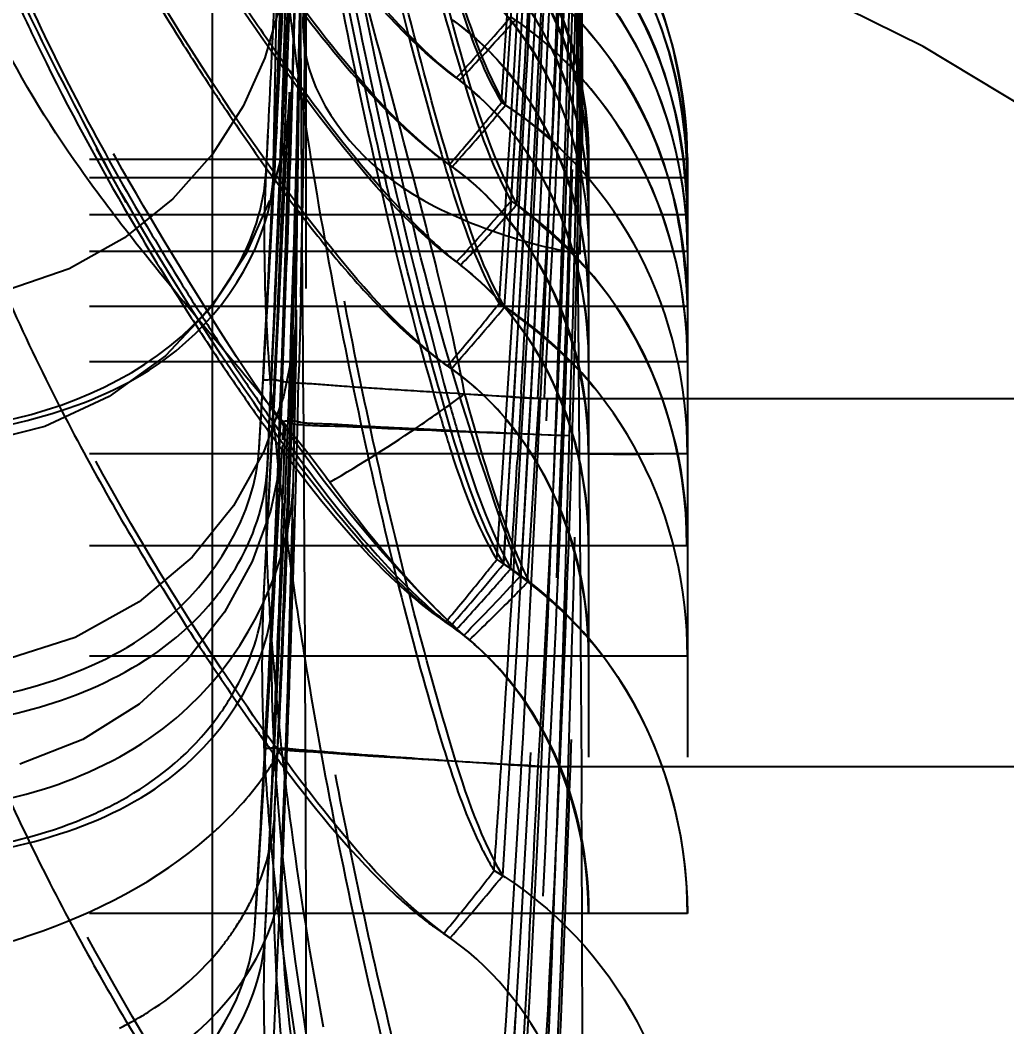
# Model space of a CAD drawing. Header units: millimetres. Extents: x 1147 to 12155, y -6137 to -4403.
# Drawn here: x 4471.474 to 4474.17, y -5135.807 to -5133.055 of the extents above; entities that cross this region are included whole.
import ezdxf

# ---------------------------------------------------------------- set-up
doc = ezdxf.new("R2010")
doc.units = ezdxf.units.MM
doc.header["$LTSCALE"] = 16.335
doc.header["$PDMODE"] = 3
doc.header["$PDSIZE"] = 0.3125
doc.linetypes.add('HIDDEN', pattern=[0.2, 0.1, -0.1])
doc.layers.get('0').update_dxf_attribs({"linetype": 'CONTINUOUS'})
doc.layers.get('Defpoints').update_dxf_attribs({"linetype": 'CONTINUOUS'})
doc.layers.add('DEFAULT_2', color=8, linetype='HIDDEN')
doc.styles.get("Standard").update_dxf_attribs({"font": 'txt', "width": 0.8})
doc.dimstyles.new('STANDARD$0', dxfattribs={"dimscale": 2, "dimtxt": 3, "dimasz": 3, "dimexe": 1.25, "dimexo": 0.625, "dimgap": 0.5, "dimtad": 0, "dimdsep": 46, "dimlunit": 6, "dimtxsty": 'Standard', "dimblk": 'CLOSEDBLANK', "dimcen": 0, "dimclrt": 2, "dimazin": 2, "dimtfac": 2, "dimtmove": 1, "dimatfit": 3, "dimfxl": 0, "dimtolj": 1, "dimtzin": 0, "dimarcsym": 0})

# ---------------------------------------------------------------- blocks, each defined once
blk = doc.blocks.new('*D690')
at = {"color": 4, "lineweight": -2}
for p, q in [((4469.746, -5145.7196), (4469.746, -4954.5849)), ((4576.5778, -5023.709), (4576.5778, -4954.5849)), ((4479.746, -4954.7099), (4509.4857, -4954.7099)), ((4566.5778, -4954.7099), (4545.4857, -4954.7099))]:
    blk.add_line(p, q, dxfattribs=at)
at = {"color": 4}
for points in [[(4479.746, -4953.0432), (4479.746, -4956.3765), (4469.746, -4954.7099)], [(4566.5778, -4953.0432), (4566.5778, -4956.3765), (4576.5778, -4954.7099)]]:
    blk.add_solid(points, dxfattribs=at)
at = {"layer": 'Defpoints', "color": 0}
for p in [(4469.746, -4954.7099), (4576.5778, -5023.7715), (4469.746, -5145.7821)]:
    blk.add_point(p, dxfattribs=at)
at = {"color": 6, "insert": (4527.4857, -4954.7099), "char_height": 10, "attachment_point": 5}
blk.add_mtext('\\A1;106.83', dxfattribs=at)

msp = doc.modelspace()

# ---------------------------------------------------------------- linework, layer by layer
at = {"color": 7, "linetype": 'Continuous'}
for p, q in [((4471.9992, -5119.5439), (4471.9992, -5397.9991)), ((4471.6077, -5133.7343), (4471.4414, -5133.7919))]:
    msp.add_line(p, q, dxfattribs=at)
for points in [[(4471.9992, -5133.4223), (4471.8914, -5133.5436), (4471.7593, -5133.6501), (4471.6077, -5133.7343)], [(4471.9992, -5134.716), (4471.9295, -5134.8056), (4471.7991, -5134.9243), (4471.645, -5135.0209), (4471.4731, -5135.089)]]:
    msp.add_lwpolyline(points, dxfattribs=at)
for points in [[(4471.6379, -5133.4608), (4471.5478, -5133.3332), (4471.4653, -5133.1991), (4471.3989, -5133.0577)], [(4471.7906, -5133.6642), (4471.738, -5133.5977), (4471.6867, -5133.5301), (4471.6379, -5133.4608)]]:
    msp.add_open_spline(points, degree=3, dxfattribs=at)
msp.add_open_spline([(4471.1972, -5134.9835), (4471.2735, -5134.9822), (4471.5662, -5134.9489), (4471.864, -5134.8107), (4472.0023, -5134.6397)], degree=3, knots=[0, 0, 0, 0, 0.257574, 1, 1, 1, 1], dxfattribs=at)
at = {"layer": 'DEFAULT_2', "color": 8, "linetype": 'HIDDEN'}
for p, q in [((4472.2559, -5189.3272), (4472.2559, -5126.1032)), ((4472.2208, -5134.3141), (4472.2559, -5131.9448)), ((4472.2559, -5131.9448), (4472.2478, -5133.0776)), ((4472.1635, -5133.5868), (4472.1778, -5132.8583)), ((4472.1759, -5133.3458), (4472.1979, -5132.9059)), ((4472.8002, -5133.1106), (4472.8109, -5132.9432)), ((4472.8657, -5132.9436), (4472.8566, -5133.1114)), ((4472.1655, -5133.0788), (4472.1702, -5132.9771)), ((4472.2424, -5133.3295), (4472.2398, -5132.9805)), ((4472.2081, -5133.0761), (4472.2107, -5133.0002)), ((4472.972, -5133.1027), (4472.9739, -5133.0337)), ((4472.7892, -5133.2802), (4472.8002, -5133.1106)), ((4472.1692, -5134.0901), (4472.2062, -5133.3207)), ((4472.2054, -5133.3218), (4472.192, -5133.4122)), ((4472.2073, -5133.2996), (4472.2054, -5133.3218)), ((4472.2438, -5133.5172), (4472.2424, -5133.3295)), ((4472.1459, -5133.4719), (4472.1515, -5133.3694)), ((4472.192, -5133.4122), (4472.1599, -5133.5313)), ((4473.2972, -5133.4359), (4469.746, -5133.4359)), ((4473.0272, -5133.4359), (4473.0272, -5244.1918)), ((4473.2972, -5133.4359), (4473.2972, -5244.1918)), ((4473.2972, -5133.4862), (4469.746, -5133.4862)), ((4472.1908, -5133.5416), (4472.1936, -5133.4702)), ((4472.919, -5133.5785), (4472.9225, -5133.4955)), ((4472.2459, -5133.7855), (4472.2438, -5133.5172)), ((4472.1555, -5133.5476), (4472.0918, -5133.6931)), ((4473.2972, -5133.5868), (4469.746, -5133.5868)), ((4472.141, -5133.9937), (4472.1635, -5133.5868)), ((4473.2972, -5133.6873), (4469.746, -5133.6873)), ((4472.0918, -5133.6931), (4471.997, -5133.8385)), ((4472.2466, -5133.8802), (4472.2459, -5133.7855)), ((4472.2406, -5133.8111), (4472.239, -5133.8829)), ((4473.2972, -5133.8381), (4469.746, -5133.8381)), ((4472.2258, -5133.9088), (4472.2265, -5133.8937)), ((4472.239, -5133.8829), (4472.2358, -5134.0189)), ((4472.1988, -5134.5909), (4472.2248, -5133.9323)), ((4472.2195, -5133.9601), (4472.194, -5134.0847)), ((4472.8504, -5134.0795), (4472.856, -5133.9794)), ((4473.2972, -5133.989), (4469.746, -5133.989)), ((4472.1272, -5134.2276), (4472.141, -5133.9937)), ((4472.1274, -5134.2234), (4472.1378, -5134.0354)), ((4472.1907, -5134.0365), (4472.1861, -5134.1483)), ((4472.2118, -5134.1569), (4472.2157, -5134.0367)), ((4472.7938, -5134.2643), (4472.8059, -5134.0763)), ((4472.8431, -5134.0763), (4472.8326, -5134.2569)), ((4472.8815, -5134.256), (4472.8917, -5134.0897)), ((4472.8879, -5134.2613), (4472.8969, -5134.0732)), ((4472.8887, -5134.0895), (4476.0286, -5134.0895)), ((4471.5416, -5134.166), (4471.3515, -5134.2132)), ((4472.2074, -5134.2871), (4472.2118, -5134.1569)), ((4476.0286, -5134.1901), (4472.9539, -5134.1901)), ((4472.9714, -5134.3125), (4472.9747, -5134.1901)), ((4472.1525, -5134.2057), (4472.1488, -5134.285)), ((4472.1488, -5134.285), (4472.1523, -5134.216)), ((4472.1826, -5134.206), (4472.1779, -5134.3144)), ((4472.1905, -5134.2249), (4472.1908, -5134.2196)), ((4473.2972, -5134.2403), (4469.746, -5134.2403)), ((4472.1874, -5134.2776), (4472.1892, -5134.2458)), ((4472.8709, -5134.4217), (4472.8815, -5134.256)), ((4472.1505, -5134.9537), (4472.1874, -5134.2776)), ((4472.7762, -5134.5289), (4472.7938, -5134.2643)), ((4472.0575, -5134.3828), (4471.9437, -5134.5227)), ((4472.1401, -5134.6245), (4472.1509, -5134.4176)), ((4472.8599, -5134.5881), (4472.8709, -5134.4217)), ((4473.2972, -5134.4917), (4469.746, -5134.4917)), ((4471.9437, -5134.5227), (4471.799, -5134.6454)), ((4472.1828, -5134.9498), (4472.1988, -5134.5909)), ((4471.799, -5134.6454), (4471.6248, -5134.7428)), ((4471.6248, -5134.7428), (4471.4251, -5134.8059)), ((4473.2972, -5134.7934), (4469.746, -5134.7934)), ((4472.1693, -5135.2286), (4472.1828, -5134.9498)), ((4472.2548, -5135.2422), (4472.2539, -5135.0305)), ((4472.8894, -5135.095), (4476.0286, -5135.095)), ((4473.2972, -5135.4972), (4469.746, -5135.4972))]:
    msp.add_line(p, q, dxfattribs=at)
for points in [[(4472.1797, -5133.0281), (4472.1427, -5133.1576), (4472.0836, -5133.2905), (4472.0001, -5133.4214), (4471.9992, -5133.4223)], [(4472.2062, -5133.3207), (4472.2071, -5133.3033), (4472.2073, -5133.2999)], [(4471.997, -5133.8385), (4471.871, -5133.9721), (4471.7174, -5134.0838), (4471.5416, -5134.166)], [(4472.2266, -5133.8907), (4472.2267, -5133.8892), (4472.2258, -5133.9022), (4472.2195, -5133.9601)], [(4472.194, -5134.0847), (4472.1403, -5134.2342), (4472.0575, -5134.3828)], [(4472.1399, -5134.6285), (4472.1449, -5134.5405), (4472.1692, -5134.0901)], [(4472.1911, -5134.2163), (4472.1903, -5134.2254), (4472.1839, -5134.2768)], [(4472.1839, -5134.2768), (4472.158, -5134.3969), (4472.1081, -5134.5345), (4472.0327, -5134.673), (4471.9992, -5134.716)], [(4472.1154, -5135.5353), (4472.1239, -5135.4003), (4472.1505, -5134.9537)]]:
    msp.add_lwpolyline(points, dxfattribs=at)
for centre, radius, start, end in [((4371.4216, -5126.755), 101.5887, 356.31335, 358.216555), ((4371.1381, -5127.254), 101.8723, 356.457316, 358.360843), ((4472.0066, -5134.0895), 4.022, 0, 75.5493), ((4472.0066, -5134.1901), 4.022, 0, 75.7846), ((4371.4036, -5127.2706), 101.6067, 356.293664, 358.195721), ((4371.0581, -5127.9132), 101.9523, 356.272858, 358.167398), ((4371.3705, -5127.9332), 101.6397, 356.272474, 358.173027), ((4472.0066, -5135.095), 4.022, 0, 75.5509), ((4371.0756, -5127.628), 101.9345, 356.879122, 357.640587), ((4371.3238, -5128.7425), 101.6864, 356.249592, 358.148315), ((4377.6321, -5131.8473), 94.6237, 359.255037, 359.880356), ((4370.926, -5128.7178), 102.0844, 356.711863, 358.113409), ((4388.153, -5130.7249), 84.102, 358.168912, 359.016099), ((4370.601, -5129.2474), 102.4097, 357.6226, 358.345494), ((4472.0066, -5136.1005), 4.022, 0, 75.56), ((4401.9714, -5130.8576), 71.0444, 357.706659, 358.707654), ((4371.4047, -5127.037), 101.6054, 356.166981, 356.902883), ((4370.9865, -5128.3689), 102.0239, 356.84761, 357.635896), ((4392.1405, -5130.7734), 80.1163, 358.314385, 358.707091), ((4405.1999, -5129.9509), 67.8152, 356.501218, 357.767347), ((4416.2511, -5132.4101), 56.7593, 358.96118, 359.78543), ((4472.0066, -5136.6535), 4.022, 0, 75.6972), ((4391.5227, -5131.5064), 80.7327, 358.203971, 359.091387), ((4487.213, -5130.0278), 15.1218, 190.73598, 193.08777), ((4478.5479, -5128.933), 7.8405, 210.19566, 212.30255), ((4389.5141, -5129.9829), 82.7466, 357.067584, 358.002493), ((4486.9928, -5130.1695), 14.9137, 190.50065, 192.63599), ((4371.364, -5128.2512), 101.6461, 356.910115, 357.375766), ((4478.3548, -5128.8164), 7.5444, 213.05377, 214.72516), ((4480.7697, -5131.9908), 8.6218, 186.4203, 187.19233), ((4408.284, -5132.3945), 63.9724, 358.731082, 359.504858), ((4391.658, -5129.6912), 80.5978, 357.308272, 357.652653), ((4392.9416, -5129.7672), 79.3111, 356.915102, 357.667404), ((4402.5377, -5132.0165), 70.4712, 358.953666, 359.194304), ((4393.3378, -5131.2976), 78.92, 357.8297, 358.738261), ((4467.802, -5128.7097), 6.6281, 317.20415, 319.14177), ((4371.2768, -5129.6999), 101.7335, 356.06178, 358.122057), ((4481.6204, -5131.8835), 9.4792, 187.1922, 187.91783), ((4467.9409, -5128.7041), 6.5417, 317.66779, 318.32231), ((4472.2204, -5133.9216), 1.0587, 43.7947, 55.0565), ((4391.3977, -5129.2555), 80.8582, 357.013356, 357.289861), ((4386.3927, -5131.9632), 85.8624, 357.270949, 359.256378), ((4391.3214, -5130.2962), 80.9345, 357.752471, 358.031648), ((4478.2917, -5129.0964), 7.5367, 212.29348, 213.37508), ((4477.6603, -5129.2943), 6.7013, 214.74954, 215.33794), ((4388.0106, -5130.6553), 84.2479, 357.976755, 358.316687), ((4467.8625, -5128.6333), 6.6473, 316.37658, 317.67158), ((4371.4795, -5127.5306), 101.5306, 356.595747, 356.849023), ((4372.2205, -5130.3385), 100.7894, 358.20435, 358.428437), ((4581.5775, -5133.043), 108.5821, 180.043088, 180.484754), ((4477.1243, -5129.6753), 6.0437, 215.3305, 216.1403), ((4371.7367, -5127.6595), 101.2727, 356.36722, 356.876565), ((4482.4482, -5131.7689), 10.3149, 187.91493, 188.4061), ((4472.2014, -5133.9405), 1.0855, 35.0756, 43.8233), ((4477.921, -5129.3398), 7.0932, 213.38072, 213.95858), ((4478.1576, -5129.8717), 7.362, 207.48899, 210.47916), ((4467.6944, -5129.0261), 6.6502, 318.23123, 320.15262), ((4467.6523, -5129.1015), 6.622, 320.2329, 320.87209), ((4477.0335, -5129.9456), 6.0187, 213.89403, 216.28148), ((4411.2799, -5132.1833), 61.7274, 358.136936, 358.960239), ((4382.8613, -5128.8519), 89.4276, 356.698853, 357.119597), ((4467.5985, -5129.0571), 6.6917, 318.96649, 320.23604), ((4398.6696, -5130.7383), 73.5647, 357.459549, 357.936054), ((4459.5399, -5136.953), 13.4628, 13.88356, 15.35483), ((4391.6719, -5130.8189), 80.5819, 357.590946, 358.15574), ((4412.3889, -5132.3333), 60.6223, 357.730692, 358.954855), ((4475.6948, -5133.6555), 3.5537, 176.9842, 180.2074), ((4476.0401, -5130.6694), 4.7896, 216.3337, 217.4509), ((4370.1103, -5130.2697), 102.9007, 357.569676, 358.202907), ((4391.3017, -5130.2955), 80.9542, 357.081316, 357.701908), ((4467.8068, -5129.2095), 6.6272, 317.15759, 319.09591), ((4467.9713, -5129.1944), 6.5322, 317.41257, 318.06971), ((4475.1556, -5131.352), 3.6723, 217.3887, 220.2444), ((4369.631, -5129.2108), 103.3803, 357.304152, 357.578612), ((4471.9458, -5133.8385), 1.0814, 0.0211, 12.925), ((4478.4775, -5129.6749), 7.7656, 210.5662, 212.43503), ((4478.914, -5129.435), 8.2353, 210.42829, 212.04564), ((4467.8894, -5129.1198), 6.643, 316.11868, 317.41655), ((4388.3833, -5130.67), 83.8749, 357.699676, 357.9778), ((4473.384, -5132.8169), 1.1502, 228.9449, 232.1018), ((4405.0376, -5131.0102), 67.9746, 356.554825, 357.731759), ((4405.1302, -5132.8388), 67.8791, 357.245786, 359.278563), ((4471.9472, -5133.9893), 1.08, 0.0184, 15.7983), ((4371.9621, -5128.282), 101.0472, 356.712706, 356.909302), ((4486.8643, -5131.0592), 14.7876, 190.60649, 192.42269), ((4478.838, -5129.484), 8.1449, 212.03718, 212.8813), ((4478.1663, -5129.8738), 7.3962, 212.42784, 213.48916), ((4467.6775, -5129.589), 6.6541, 318.3893, 320.30807), ((4467.6029, -5129.6811), 6.6362, 320.67505, 321.3118), ((4152.857, -5136.4826), 319.4002, 0.260498, 0.466843), ((4467.5521, -5129.64), 6.7015, 319.41329, 320.67824), ((4478.4379, -5129.743), 7.6683, 212.87871, 214.03973), ((4477.6786, -5130.1962), 6.8116, 213.49022, 214.56904), ((4478.75, -5133.5364), 6.6123, 183.48178, 186.02657), ((4388.2054, -5129.156), 84.0749, 356.544564, 356.696031), ((4393.8958, -5130.5346), 78.3428, 357.314181, 357.465517), ((4477.7485, -5130.2098), 6.8357, 214.03255, 215.07172), ((4392.3854, -5132.0415), 79.8748, 357.857297, 358.581462), ((4476.8928, -5130.74), 5.856, 214.55095, 215.94916), ((4477.5856, -5131.0289), 6.7487, 206.98438, 209.45936), ((4470.5318, -5131.1691), 3.6197, 304.2934, 306.5735), ((4476.8517, -5072.3513), 61.8652, 266.141225, 266.327227), ((4370.9061, -5129.676), 102.1042, 355.655257, 357.522566), ((4371.0886, -5128.3747), 101.9216, 356.226756, 356.791323), ((4466.2664, -5138.9129), 7.6007, 38.34873, 39.17991), ((4476.9775, -5130.7512), 5.8936, 215.07054, 216.34239), ((4391.589, -5130.795), 80.6668, 357.272479, 357.617579), ((4470.2623, -5130.7758), 4.0965, 300.1531, 304.3075), ((4475.8974, -5050.188), 84.0529, 267.733915, 268.0073), ((4476.166, -5131.2657), 4.9589, 215.962, 217.1289), ((4468.2599, -5137.339), 5.0608, 36.6536, 38.3781), ((4371.2013, -5130.8041), 101.8089, 356.036422, 358.094103), ((4471.9468, -5134.492), 1.0803, 0.0176, 15.7185), ((4480.5533, -5133.3552), 8.4246, 185.96452, 187.04983), ((4484.6171, -5131.5562), 12.4861, 192.41344, 194.38295), ((4371.0243, -5128.2274), 101.9866, 356.443652, 356.610681), ((4371.6135, -5129.3073), 101.3955, 356.710226, 357.19949), ((4388.494, -5131.1014), 83.7677, 356.947104, 357.8211), ((4391.2067, -5131.4834), 81.0492, 357.354463, 358.017631), ((4371.2821, -5131.5041), 101.7281, 358.226801, 358.418052), ((4394.8017, -5130.963), 77.4487, 356.981105, 357.519907), ((4349.5568, -5131.3655), 122.6994, 358.124331, 358.622961), ((4478.3422, -5130.6057), 7.6156, 209.43174, 211.47301), ((4481.6154, -5133.2245), 9.4948, 187.04615, 187.8856), ((4483.5287, -5132.9539), 11.4271, 187.91344, 189.52454), ((4467.5471, -5130.4054), 6.6595, 321.10844, 321.74126), ((4467.6588, -5130.3037), 6.6586, 318.56355, 320.47922), ((4467.85, -5130.2595), 6.5643, 318.49101, 319.14061), ((4472.2273, -5135.4227), 1.0488, 32.8976, 55.9511), ((4478.2497, -5130.6659), 7.5052, 211.45015, 213.37982), ((4467.4993, -5130.3674), 6.7205, 319.85317, 321.11166), ((4467.9905, -5130.0946), 6.6027, 315.32802, 317.29138), ((4468.1926, -5130.0593), 6.5059, 315.21358, 315.88013), ((4467.7757, -5130.1943), 6.6631, 317.2087, 318.49503), ((4473.947, -5133.3192), 1.8963, 223.3506, 228.9491), ((4468.0928, -5129.9608), 6.6461, 313.90517, 315.21776), ((4370.2264, -5130.2816), 102.7842, 356.762707, 357.573554), ((4369.944, -5131.4613), 103.0669, 357.692311, 358.226046), ((4479.5287, -5134.1891), 7.3889, 183.87843, 184.48628), ((4403.4049, -5132.1628), 68.8217, 357.641248, 357.9024), ((4403.595, -5132.0435), 69.4208, 356.649658, 357.779045), ((4482.7464, -5133.934), 10.6167, 184.5003, 185.1665), ((4477.3611, -5131.2545), 6.4394, 213.35638, 215.44343), ((4486.7356, -5132.4226), 14.6777, 189.49829, 191.44069), ((4493.0069, -5133.0037), 20.9192, 185.17355, 185.59765), ((4476.4788, -5131.8796), 5.3581, 215.4682, 216.3769), ((4396.5315, -5131.8818), 75.7009, 357.212914, 357.642819), ((4392.424, -5132.0492), 79.8361, 357.725326, 357.861728), ((4391.224, -5130.7648), 81.0319, 356.628263, 356.974371), ((4475.9851, -5132.2426), 4.7453, 216.3844, 217.0233), ((4474.8612, -5102.1382), 33.015, 265.63182, 266.056), ((4476.3714, -5080.6891), 54.5172, 266.02313, 266.33802), ((4371.1845, -5128.3809), 101.8255, 356.058984, 356.226695), ((4370.7652, -5130.776), 102.245, 355.549205, 357.579031), ((4371.2125, -5130.1345), 101.7978, 356.767294, 357.206936), ((4371.6908, -5129.3089), 101.3183, 356.161238, 356.70864), ((4479.0375, -5134.672), 6.9073, 184.49031, 185.5609), ((4394.0785, -5132.1149), 78.1802, 357.60531, 357.725339), ((4335.8401, -5135.9675), 137.1702, 359.71344, 0.322106), ((4294.6695, -5135.8688), 177.5863, 0.004502, 0.202153), ((4480.1329, -5134.5657), 8.0079, 185.55775, 186.56354), ((4484.7407, -5132.8388), 12.6398, 191.38546, 193.82518), ((4467.4892, -5131.2849), 6.6818, 321.57747, 322.20687), ((4467.6385, -5131.17), 6.6637, 318.7522, 320.66482), ((4477.5017, -5132.3748), 6.678, 207.07517, 209.57207), ((4467.4448, -5131.2501), 6.7382, 320.3285, 321.58073), ((4471.4662, -5135.143), 0.7139, 326.9739, 333.2998), ((4473.1135, -5134.8226), 0.8741, 232.6539, 236.5121), ((4471.4418, -5135.1273), 0.7429, 321.7557, 326.9851), ((4370.5387, -5131.4904), 102.4715, 356.900531, 357.69521), ((4478.1253, -5132.0252), 7.3928, 209.54398, 211.63511)]:
    msp.add_arc(centre, radius, start, end, dxfattribs=at)
for points, knots in [([(4472.8001, -5133.2872), (4472.7327, -5133.1686), (4472.6476, -5132.8977), (4472.5362, -5132.4885), (4472.4381, -5132.0665), (4472.3252, -5131.5109), (4472.2157, -5130.842), (4472.1777, -5130.3068), (4472.188, -5130.0515)], [0, 0, 0, 0, 0.123671, 0.254327, 0.385584, 0.515999, 0.768353, 1, 1, 1, 1]), ([(4472.9064, -5134.0895), (4472.9201, -5133.837), (4472.9466, -5133.341), (4472.9792, -5132.6206), (4472.997, -5131.9558), (4473.0039, -5131.4491), (4473.0073, -5131.0909), (4473.0089, -5130.8636), (4473.0099, -5130.6673), (4473.0103, -5130.5039), (4473.0108, -5130.3753), (4473.01, -5130.29), (4473.0109, -5130.2406), (4473.0093, -5130.2163), (4473.0121, -5130.2035), (4473.0091, -5130.1958), (4473.0103, -5130.1948)], [0, 0, 0, 0, 0.19467, 0.38241, 0.555179, 0.706613, 0.772497, 0.830998, 0.881569, 0.92366, 0.956777, 0.980664, 0.989088, 0.995134, 0.998779, 1, 1, 1, 1]), ([(4472.9539, -5134.1901), (4472.9644, -5133.9365), (4472.9817, -5133.4394), (4472.9988, -5132.7174), (4473.0082, -5132.0522), (4473.0108, -5131.5455), (4473.0099, -5131.1882), (4473.0082, -5130.9623), (4473.0058, -5130.7672), (4473.0032, -5130.6042), (4473.0001, -5130.4753), (4472.9986, -5130.3887), (4472.9959, -5130.3389), (4472.9968, -5130.313), (4472.9929, -5130.3013), (4472.9959, -5130.2917), (4472.9943, -5130.2913)], [0, 0, 0, 0, 0.195197, 0.382689, 0.555573, 0.706937, 0.772466, 0.830503, 0.880667, 0.922575, 0.955845, 0.980094, 0.988717, 0.99494, 0.998717, 1, 1, 1, 1]), ([(4472.8157, -5133.5489), (4472.7498, -5133.4279), (4472.6647, -5133.1554), (4472.5527, -5132.7432), (4472.4536, -5132.3194), (4472.3393, -5131.7616), (4472.2279, -5131.0903), (4472.1884, -5130.5532), (4472.1983, -5130.2969)], [0, 0, 0, 0, 0.124273, 0.255002, 0.386223, 0.51654, 0.768663, 1, 1, 1, 1]), ([(4472.6655, -5133.2127), (4472.548, -5133.1259), (4472.3529, -5132.9058), (4472.0202, -5132.4483), (4471.6694, -5131.8696), (4471.3497, -5131.1987), (4471.2355, -5130.7307), (4471.2457, -5130.516)], [0, 0, 0, 0, 0.141162, 0.280297, 0.547884, 0.792326, 1, 1, 1, 1]), ([(4472.7978, -5133.8387), (4472.7301, -5133.7205), (4472.6451, -5133.4498), (4472.5338, -5133.0411), (4472.4357, -5132.6194), (4472.3231, -5132.064), (4472.2138, -5131.3954), (4472.176, -5130.8606), (4472.1864, -5130.6054)], [0, 0, 0, 0, 0.123581, 0.254226, 0.385487, 0.515917, 0.768305, 1, 1, 1, 1]), ([(4472.6543, -5133.456), (4472.5359, -5133.3711), (4472.339, -5133.1532), (4472.0063, -5132.6975), (4471.6565, -5132.1201), (4471.3386, -5131.4504), (4471.2256, -5130.9834), (4471.236, -5130.7692)], [0, 0, 0, 0, 0.141151, 0.280286, 0.547854, 0.792273, 1, 1, 1, 1]), ([(4472.666, -5133.7159), (4472.5486, -5133.629), (4472.3535, -5133.4087), (4472.0207, -5132.951), (4471.6699, -5132.3722), (4471.3501, -5131.7012), (4471.2358, -5131.2331), (4471.2461, -5131.0184)], [0, 0, 0, 0, 0.141168, 0.280307, 0.547901, 0.792343, 1, 1, 1, 1]), ([(4472.919, -5135.095), (4472.9452, -5134.5982), (4472.9734, -5133.8765), (4472.9959, -5132.9582), (4473.0063, -5132.3767), (4473.0094, -5131.9005), (4473.0144, -5131.5459), (4473.0068, -5131.3266), (4473.0137, -5131.2258), (4473.0102, -5131.2003)], [0, 0, 0, 0, 0.383061, 0.556003, 0.707345, 0.830821, 0.922765, 0.980164, 1, 1, 1, 1]), ([(4472.7947, -5134.5406), (4472.7266, -5134.4225), (4472.6415, -5134.1515), (4472.53, -5133.7424), (4472.4319, -5133.3201), (4472.3194, -5132.764), (4472.2105, -5132.0947), (4472.1734, -5131.5592), (4472.1844, -5131.3039)], [0, 0, 0, 0, 0.123517, 0.254197, 0.385501, 0.515977, 0.768402, 1, 1, 1, 1]), ([(4472.6526, -5134.0078), (4472.5339, -5133.9233), (4472.3369, -5133.7056), (4472.0041, -5133.2503), (4471.6545, -5132.6731), (4471.3368, -5132.0036), (4471.2241, -5131.5367), (4471.2344, -5131.3226)], [0, 0, 0, 0, 0.141146, 0.280278, 0.547841, 0.792257, 1, 1, 1, 1]), ([(4472.6503, -5134.71), (4472.5311, -5134.6259), (4472.3334, -5134.4079), (4472, -5133.952), (4471.6501, -5133.3738), (4471.3326, -5132.7035), (4471.2209, -5132.2357), (4471.2324, -5132.0216)], [0, 0, 0, 0, 0.141218, 0.28042, 0.548071, 0.792453, 1, 1, 1, 1]), ([(4471.2327, -5132.0268), (4471.2382, -5132.1292), (4471.2562, -5132.3442), (4471.3369, -5132.6741), (4471.4799, -5133.0114), (4471.6579, -5133.3567), (4471.8142, -5133.6542), (4471.9669, -5133.8848), (4472.0936, -5134.0547), (4472.2109, -5134.2342), (4472.3627, -5134.4802), (4472.5265, -5134.6343), (4472.6507, -5134.7103)], [0, 0, 0, 0, 0.099236, 0.208324, 0.326948, 0.452811, 0.584327, 0.651728, 0.720184, 0.789387, 0.859097, 1, 1, 1, 1]), ([(4472.8423, -5134.5731), (4472.7659, -5134.3653), (4472.624, -5133.9475), (4472.4725, -5133.3082), (4472.3454, -5132.675), (4472.2766, -5132.2534), (4472.2546, -5132.0435)], [0, 0, 0, 0, 0.255221, 0.50806, 0.75672, 1, 1, 1, 1]), ([(4472.1669, -5133.4763), (4472.187, -5133.0159), (4472.2471, -5131.1759), (4472.1716, -5133.0107), (4472.1461, -5133.4685)], [0, 0, 0, 0, 0.50126, 1, 1, 1, 1]), ([(4472.7925, -5135.3939), (4472.7246, -5135.2762), (4472.6392, -5135.0063), (4472.5281, -5134.5985), (4472.4304, -5134.1774), (4472.3182, -5133.6227), (4472.2095, -5132.9549), (4472.1722, -5132.4207), (4472.1827, -5132.1658)], [0, 0, 0, 0, 0.123394, 0.25401, 0.385286, 0.515737, 0.768197, 1, 1, 1, 1]), ([(4473.0039, -5133.6935), (4473.0054, -5133.5836), (4473.0077, -5133.3755), (4473.0097, -5133.082), (4473.0104, -5132.8267), (4473.0105, -5132.613), (4473.0101, -5132.4619), (4473.01, -5132.3646), (4473.0096, -5132.3088), (4473.0106, -5132.2677), (4473.0083, -5132.2331), (4473.0124, -5132.2217), (4473.0083, -5132.2064), (4473.0101, -5132.2073)], [0, 0, 0, 0, 0.221859, 0.420078, 0.592536, 0.737111, 0.851678, 0.897044, 0.934165, 0.96301, 0.983591, 0.995917, 1, 1, 1, 1]), ([(4473.2972, -5133.4359), (4473.2972, -5133.2517), (4473.2137, -5132.8793), (4472.9602, -5132.5893), (4472.8086, -5132.4884)], [0, 0, 0, 0, 0.502978, 1, 1, 1, 1]), ([(4473.2972, -5133.4862), (4473.2972, -5133.3022), (4473.214, -5132.9304), (4472.9612, -5132.6405), (4472.81, -5132.5396)], [0, 0, 0, 0, 0.502976, 1, 1, 1, 1]), ([(4472.686, -5134.7367), (4472.3639, -5134.4418), (4472.0023, -5133.8965), (4471.5859, -5133.178), (4471.4357, -5132.8113), (4471.3696, -5132.6338)], [0, 0, 0, 0, 0.525172, 0.77216, 1, 1, 1, 1]), ([(4472.6608, -5132.6562), (4472.7792, -5132.7425), (4472.9676, -5132.989), (4473.0272, -5133.2875), (4473.0272, -5133.4359)], [0, 0, 0, 0, 0.496757, 1, 1, 1, 1]), ([(4473.2972, -5133.5868), (4473.2972, -5133.4016), (4473.2129, -5133.0273), (4472.9569, -5132.7367), (4472.804, -5132.6362)], [0, 0, 0, 0, 0.502984, 1, 1, 1, 1]), ([(4472.6618, -5132.7072), (4472.7799, -5132.7936), (4472.9678, -5133.0399), (4473.0272, -5133.3379), (4473.0272, -5133.4862)], [0, 0, 0, 0, 0.496768, 1, 1, 1, 1]), ([(4473.2972, -5133.6873), (4473.2972, -5133.5033), (4473.2139, -5133.1315), (4472.9615, -5132.8415), (4472.8103, -5132.7404)], [0, 0, 0, 0, 0.502939, 1, 1, 1, 1]), ([(4472.9097, -5136.6535), (4472.9236, -5136.4006), (4472.9479, -5135.9044), (4472.9759, -5135.1836), (4472.9954, -5134.5192), (4473.0056, -5134.0128), (4473.0097, -5133.6555), (4473.0109, -5133.4296), (4473.0108, -5133.2343), (4473.0098, -5133.071), (4473.0077, -5132.9417), (4473.0062, -5132.8548), (4473.0037, -5132.8045), (4473.0037, -5132.7787), (4473.0005, -5132.7662), (4473.002, -5132.7568), (4473.0003, -5132.7562)], [0, 0, 0, 0, 0.194901, 0.382184, 0.554944, 0.706268, 0.77181, 0.829879, 0.880095, 0.922075, 0.955435, 0.979794, 0.988478, 0.994769, 0.998621, 1, 1, 1, 1]), ([(4472.999, -5132.7638), (4472.9979, -5132.7773), (4472.9955, -5132.8977), (4472.9954, -5133.0179), (4472.9954, -5133.1247)], [0, 0, 0, 0, 0.112619, 1, 1, 1, 1]), ([(4473.0783, -5132.7476), (4473.151, -5132.8447), (4473.2618, -5133.069), (4473.2914, -5133.3137), (4473.2972, -5133.4359)], [0, 0, 0, 0, 0.497686, 1, 1, 1, 1]), ([(4472.1986, -5132.893), (4472.1993, -5132.8804), (4472.2066, -5132.7974), (4472.1919, -5133.1875), (4472.1912, -5133.2592), (4472.1865, -5133.3877)], [0, 0, 0, 0, 0.066714, 0.324283, 1, 1, 1, 1]), ([(4472.6573, -5132.8045), (4472.7768, -5132.8905), (4472.967, -5133.1377), (4473.0272, -5133.4376), (4473.0272, -5133.5868)], [0, 0, 0, 0, 0.496717, 1, 1, 1, 1]), ([(4472.6487, -5135.5635), (4472.5299, -5135.4794), (4472.3319, -5135.263), (4471.9993, -5134.808), (4471.6499, -5134.2315), (4471.3328, -5133.5623), (4471.2204, -5133.0958), (4471.2308, -5132.8818)], [0, 0, 0, 0, 0.141134, 0.280262, 0.547813, 0.79222, 1, 1, 1, 1]), ([(4472.6626, -5132.9089), (4472.7805, -5132.9954), (4472.9679, -5133.2415), (4473.0272, -5133.5392), (4473.0272, -5133.6873)], [0, 0, 0, 0, 0.496778, 1, 1, 1, 1]), ([(4473.2972, -5133.8381), (4473.2972, -5133.6526), (4473.2126, -5133.2775), (4472.9555, -5132.9867), (4472.8021, -5132.8863)], [0, 0, 0, 0, 0.502986, 1, 1, 1, 1]), ([(4473.0742, -5132.8929), (4473.1482, -5132.9904), (4473.2611, -5133.2163), (4473.2915, -5133.4633), (4473.2972, -5133.5868)], [0, 0, 0, 0, 0.49767, 1, 1, 1, 1]), ([(4472.6508, -5132.9343), (4472.6604, -5132.9655), (4472.6979, -5133.0839), (4472.7429, -5133.2012), (4472.7893, -5133.2803)], [0, 0, 0, 0, 0.262454, 1, 1, 1, 1]), ([(4472.6247, -5132.9516), (4472.6389, -5133.0055), (4472.6938, -5133.2121), (4472.7579, -5133.419), (4472.831, -5133.5595)], [0, 0, 0, 0, 0.260323, 1, 1, 1, 1]), ([(4471.4752, -5133.0245), (4471.498, -5133.0743), (4471.5952, -5133.2783), (4471.704, -5133.4766), (4471.791, -5133.6239)], [0, 0, 0, 0, 0.242521, 1, 1, 1, 1]), ([(4473.2972, -5133.989), (4473.2972, -5133.8059), (4473.2149, -5133.4362), (4472.9649, -5133.147), (4472.815, -5133.0457)], [0, 0, 0, 0, 0.502969, 1, 1, 1, 1]), ([(4472.6559, -5133.0549), (4472.7758, -5133.1408), (4472.9668, -5133.3882), (4473.0272, -5133.6887), (4473.0272, -5133.8381)], [0, 0, 0, 0, 0.496701, 1, 1, 1, 1]), ([(4472.2478, -5133.0776), (4472.2456, -5133.2244), (4472.403, -5133.4624), (4472.709, -5133.6206), (4472.9027, -5133.6766), (4473.0039, -5133.6935)], [0, 0, 0, 0, 0.424529, 0.703407, 1, 1, 1, 1]), ([(4473.0712, -5133.1402), (4473.1462, -5133.238), (4473.2606, -5133.4652), (4473.2915, -5133.7139), (4473.2972, -5133.8381)], [0, 0, 0, 0, 0.497656, 1, 1, 1, 1]), ([(4472.6655, -5133.2127), (4472.7826, -5133.2994), (4472.9684, -5133.545), (4473.0272, -5133.8415), (4473.0272, -5133.989)], [0, 0, 0, 0, 0.496811, 1, 1, 1, 1]), ([(4472.1644, -5134.6337), (4472.1846, -5134.1733), (4472.2453, -5132.334), (4472.1664, -5134.1672), (4472.1401, -5134.6245)], [0, 0, 0, 0, 0.501484, 1, 1, 1, 1]), ([(4473.2972, -5134.2403), (4473.2972, -5134.0544), (4473.2122, -5133.6785), (4472.954, -5133.3874), (4472.8001, -5133.2872)], [0, 0, 0, 0, 0.502989, 1, 1, 1, 1]), ([(4472.6249, -5133.4216), (4472.6357, -5133.4583), (4472.6781, -5133.5976), (4472.7277, -5133.7368), (4472.7828, -5133.8292)], [0, 0, 0, 0, 0.262364, 1, 1, 1, 1]), ([(4472.6543, -5133.456), (4472.7747, -5133.5418), (4472.9665, -5133.7895), (4473.0272, -5134.0906), (4473.0272, -5134.2403)], [0, 0, 0, 0, 0.496683, 1, 1, 1, 1]), ([(4471.2151, -5134.1881), (4471.3399, -5134.1855), (4471.5833, -5134.1392), (4471.9736, -5133.9567), (4472.1578, -5133.6597), (4472.1669, -5133.4761)], [0, 0, 0, 0, 0.291965, 0.570033, 1, 1, 1, 1]), ([(4472.0005, -5133.8293), (4472.0224, -5133.8017), (4472.0965, -5133.6939), (4472.1413, -5133.5639), (4472.1461, -5133.4685)], [0, 0, 0, 0, 0.269681, 1, 1, 1, 1]), ([(4472.77, -5136.687), (4472.6996, -5136.5728), (4472.6145, -5136.3045), (4472.5038, -5135.9001), (4472.4071, -5135.4808), (4472.2967, -5134.9281), (4472.1905, -5134.2625), (4472.1554, -5133.7301), (4472.1669, -5133.4761)], [0, 0, 0, 0, 0.122531, 0.253085, 0.384441, 0.515064, 0.767861, 1, 1, 1, 1]), ([(4473.2972, -5134.4917), (4473.2972, -5134.3088), (4473.215, -5133.9393), (4472.9654, -5133.6502), (4472.8157, -5133.5489)], [0, 0, 0, 0, 0.502968, 1, 1, 1, 1]), ([(4472.666, -5133.7159), (4472.783, -5133.8025), (4472.9685, -5134.0481), (4473.0272, -5134.3443), (4473.0272, -5134.4917)], [0, 0, 0, 0, 0.496817, 1, 1, 1, 1]), ([(4471.1946, -5134.1777), (4471.271, -5134.1765), (4471.5648, -5134.1432), (4471.8631, -5134.0021), (4472.0005, -5133.8293)], [0, 0, 0, 0, 0.257065, 1, 1, 1, 1]), ([(4472.2208, -5134.3141), (4472.2229, -5134.2262), (4472.2258, -5134.0712), (4472.2292, -5133.9512), (4472.2293, -5133.8172), (4472.2228, -5133.9816), (4472.2183, -5134.1035), (4472.2065, -5134.4114), (4472.191, -5134.7782), (4472.1774, -5135.0668), (4472.1695, -5135.2246)], [0, 0, 0, 0, 0.142964, 0.228121, 0.253028, 0.288475, 0.383433, 0.535991, 0.743309, 1, 1, 1, 1]), ([(4473.2972, -5134.7934), (4473.2972, -5134.607), (4473.2118, -5134.2301), (4472.9524, -5133.9388), (4472.7978, -5133.8387)], [0, 0, 0, 0, 0.502992, 1, 1, 1, 1]), ([(4472.9993, -5133.9617), (4473, -5134.0546), (4473.0032, -5134.4661), (4473.0064, -5134.8777), (4473.0081, -5135.1964)], [0, 0, 0, 0, 0.225682, 1, 1, 1, 1]), ([(4472.6526, -5134.0078), (4472.7735, -5134.0934), (4472.9662, -5134.3414), (4473.0272, -5134.6432), (4473.0272, -5134.7934)], [0, 0, 0, 0, 0.496663, 1, 1, 1, 1]), ([(4472.1378, -5134.0352), (4472.1365, -5134.0394), (4472.168, -5134.0352), (4472.1949, -5134.0455), (4472.2697, -5134.0474), (4472.3599, -5134.0558), (4472.4785, -5134.063), (4472.6654, -5134.0751), (4472.8133, -5134.0837), (4472.9148, -5134.0895)], [0, 0, 0, 0, 0.017123, 0.069093, 0.155729, 0.276768, 0.430383, 0.608528, 1, 1, 1, 1]), ([(4472.6428, -5134.0874), (4472.6543, -5134.1293), (4472.6998, -5134.2885), (4472.7559, -5134.4464), (4472.8145, -5134.5537)], [0, 0, 0, 0, 0.262483, 1, 1, 1, 1]), ([(4472.1916, -5134.2023), (4472.1924, -5134.1897), (4472.2005, -5134.1086), (4472.1856, -5134.4869), (4472.1851, -5134.5568), (4472.1805, -5134.6819)], [0, 0, 0, 0, 0.0682, 0.324247, 1, 1, 1, 1]), ([(4472.1861, -5134.1483), (4472.1872, -5134.1528), (4472.2135, -5134.1468), (4472.2461, -5134.1574), (4472.3172, -5134.1574), (4472.4078, -5134.1645), (4472.5242, -5134.1698), (4472.7084, -5134.1791), (4472.8539, -5134.1857), (4472.9539, -5134.1901)], [0, 0, 0, 0, 0.018159, 0.070936, 0.158029, 0.27909, 0.432262, 0.609701, 1, 1, 1, 1]), ([(4472.618, -5134.1244), (4472.6288, -5134.1609), (4472.671, -5134.2993), (4472.7206, -5134.4377), (4472.7762, -5134.5289)], [0, 0, 0, 0, 0.26286, 1, 1, 1, 1]), ([(4472.2141, -5134.1575), (4472.2488, -5134.1627), (4472.3693, -5134.1643), (4472.489, -5134.1718), (4472.5739, -5134.1752)], [0, 0, 0, 0, 0.292074, 1, 1, 1, 1]), ([(4472.6318, -5136.8592), (4472.511, -5136.7785), (4472.3107, -5136.5641), (4471.9773, -5136.1114), (4471.6289, -5135.5357), (4471.3141, -5134.8675), (4471.2038, -5134.4015), (4471.2151, -5134.1881)], [0, 0, 0, 0, 0.141161, 0.280335, 0.547919, 0.792277, 1, 1, 1, 1]), ([(4471.1761, -5134.9293), (4471.3005, -5134.9275), (4471.5433, -5134.883), (4471.9335, -5134.7029), (4472.1176, -5134.4068), (4472.1274, -5134.2236)], [0, 0, 0, 0, 0.291787, 0.569466, 1, 1, 1, 1]), ([(4472.7168, -5137.4111), (4472.64, -5137.3048), (4472.5552, -5137.0378), (4472.4446, -5136.6396), (4472.3499, -5136.2216), (4472.243, -5135.6706), (4472.1421, -5135.0068), (4472.1127, -5134.4762), (4472.1274, -5134.2236)], [0, 0, 0, 0, 0.120595, 0.251102, 0.382721, 0.513799, 0.767373, 1, 1, 1, 1]), ([(4472.1157, -5135.5306), (4472.1258, -5135.3718), (4472.1528, -5134.9354), (4472.1739, -5134.4986), (4472.1905, -5134.221)], [0, 0, 0, 0, 0.363873, 1, 1, 1, 1]), ([(4473.0272, -5134.2403), (4473.0728, -5134.2403), (4473.1627, -5134.243), (4473.2528, -5134.2377), (4473.2972, -5134.2403)], [0, 0, 0, 0, 0.506567, 1, 1, 1, 1]), ([(4472.0023, -5134.6397), (4472.0242, -5134.6126), (4472.0982, -5134.507), (4472.1436, -5134.379), (4472.1488, -5134.285)], [0, 0, 0, 0, 0.27045, 1, 1, 1, 1]), ([(4471.2683, -5135.2057), (4471.3881, -5135.2004), (4471.6307, -5135.1437), (4472.0419, -5134.9008), (4472.2138, -5134.5407), (4472.2207, -5134.3141)], [0, 0, 0, 0, 0.254819, 0.518293, 1, 1, 1, 1]), ([(4472.146, -5134.4232), (4472.1461, -5134.4445), (4472.1475, -5134.5331), (4472.1522, -5134.6217), (4472.1567, -5134.6889)], [0, 0, 0, 0, 0.240658, 1, 1, 1, 1]), ([(4473.2972, -5135.4972), (4473.2972, -5135.3102), (4473.2112, -5134.9321), (4472.9502, -5134.6405), (4472.7947, -5134.5406)], [0, 0, 0, 0, 0.502995, 1, 1, 1, 1]), ([(4471.2127, -5135.3448), (4471.3375, -5135.3422), (4471.5809, -5135.2959), (4471.971, -5135.1135), (4472.1552, -5134.8169), (4472.1644, -5134.6335)], [0, 0, 0, 0, 0.292182, 0.570297, 1, 1, 1, 1]), ([(4471.9943, -5134.985), (4472.0162, -5134.9574), (4472.0903, -5134.8498), (4472.1352, -5134.7198), (4472.1401, -5134.6245)], [0, 0, 0, 0, 0.269634, 1, 1, 1, 1]), ([(4472.1644, -5134.6335), (4472.1603, -5134.7245), (4472.1587, -5135.1129), (4472.2052, -5135.4996), (4472.2498, -5135.7932)], [0, 0, 0, 0, 0.23472, 1, 1, 1, 1]), ([(4472.6503, -5134.71), (4472.7718, -5134.7955), (4472.9658, -5135.0439), (4473.0272, -5135.3466), (4473.0272, -5135.4972)], [0, 0, 0, 0, 0.496637, 1, 1, 1, 1]), ([(4472.5919, -5137.5887), (4472.4662, -5137.5157), (4472.2593, -5137.3047), (4471.9226, -5136.8546), (4471.5749, -5136.278), (4471.2644, -5135.6087), (4471.1606, -5135.1417), (4471.1761, -5134.9293)], [0, 0, 0, 0, 0.141356, 0.280788, 0.548663, 0.792854, 1, 1, 1, 1]), ([(4471.6486, -5135.2366), (4471.6835, -5135.222), (4471.813, -5135.1607), (4471.9286, -5135.0676), (4471.9943, -5134.985)], [0, 0, 0, 0, 0.263819, 1, 1, 1, 1]), ([(4472.143, -5135.0419), (4472.1415, -5135.0461), (4472.1732, -5135.0419), (4472.1997, -5135.0521), (4472.2745, -5135.0538), (4472.3645, -5135.062), (4472.4829, -5135.0691), (4472.6697, -5135.0809), (4472.8175, -5135.0894), (4472.919, -5135.095)], [0, 0, 0, 0, 0.017012, 0.068841, 0.155341, 0.276286, 0.429882, 0.608095, 1, 1, 1, 1]), ([(4472.1874, -5135.0442), (4472.1981, -5135.0452), (4472.2511, -5135.0499), (4472.3042, -5135.0541), (4472.3466, -5135.0573)], [0, 0, 0, 0, 0.201362, 1, 1, 1, 1]), ([(4472.1874, -5135.0442), (4472.1944, -5135.1067), (4472.2258, -5135.3619), (4472.2667, -5135.6159), (4472.3019, -5135.8068)], [0, 0, 0, 0, 0.244835, 1, 1, 1, 1]), ([(4471.9906, -5135.2854), (4472.0069, -5135.271), (4472.0661, -5135.2158), (4472.119, -5135.1536), (4472.1518, -5135.1043)], [0, 0, 0, 0, 0.268877, 1, 1, 1, 1]), ([(4471.1886, -5135.3326), (4471.2269, -5135.3321), (4471.3838, -5135.3216), (4471.539, -5135.2824), (4471.6486, -5135.2366)], [0, 0, 0, 0, 0.243493, 1, 1, 1, 1]), ([(4471.3174, -5135.6065), (4471.3803, -5135.5934), (4471.621, -5135.5264), (4471.8511, -5135.408), (4471.9906, -5135.2854)], [0, 0, 0, 0, 0.257387, 1, 1, 1, 1]), ([(4471.2127, -5135.3448), (4471.2142, -5135.4471), (4471.2295, -5135.6623), (4471.3161, -5135.9897), (4471.4554, -5136.327), (4471.5972, -5136.6131), (4471.7274, -5136.8443), (4471.8287, -5137.0227), (4471.9337, -5137.2031), (4472.0607, -5137.3724), (4472.196, -5137.5387), (4472.3034, -5137.7262), (4472.4399, -5137.8987), (4472.5637, -5137.9807), (4472.6293, -5138.0139)], [0, 0, 0, 0, 0.099103, 0.208155, 0.326672, 0.452367, 0.517453, 0.58384, 0.65124, 0.719559, 0.788791, 0.858619, 0.92874, 1, 1, 1, 1]), ([(4471.2384, -5136.0732), (4471.3565, -5136.0705), (4471.5912, -5136.0298), (4471.9803, -5135.8624), (4472.1818, -5135.5688), (4472.1905, -5135.3815)], [0, 0, 0, 0, 0.279981, 0.555784, 1, 1, 1, 1]), ([(4472.3276, -5136.6167), (4472.2951, -5136.3928), (4472.2276, -5135.9845), (4472.1837, -5135.5697), (4472.1905, -5135.3815)], [0, 0, 0, 0, 0.545734, 1, 1, 1, 1]), ([(4472.7692, -5135.3793), (4472.9322, -5135.4762), (4473.2066, -5135.7721), (4473.2968, -5136.1601), (4473.2972, -5136.3519)], [0, 0, 0, 0, 0.497059, 1, 1, 1, 1]), ([(4472.1661, -5135.4583), (4472.167, -5135.5115), (4472.1746, -5135.7316), (4472.1961, -5135.951), (4472.2167, -5136.1167)], [0, 0, 0, 0, 0.241667, 1, 1, 1, 1]), ([(4471.1646, -5136.2343), (4471.2887, -5136.2328), (4471.5313, -5136.1886), (4471.9213, -5136.0091), (4472.1055, -5135.7137), (4472.1157, -5135.5306)], [0, 0, 0, 0, 0.291734, 0.569326, 1, 1, 1, 1]), ([(4472.7019, -5138.7106), (4472.6233, -5138.6067), (4472.5386, -5138.34), (4472.428, -5137.9437), (4472.3339, -5137.5263), (4472.2279, -5136.9759), (4472.1284, -5136.3128), (4472.1002, -5135.7828), (4472.1157, -5135.5306)], [0, 0, 0, 0, 0.120021, 0.250504, 0.382188, 0.513388, 0.767185, 1, 1, 1, 1]), ([(4473.0272, -5136.3519), (4473.0272, -5136.1974), (4472.9625, -5135.887), (4472.7582, -5135.6354), (4472.6312, -5135.5516)], [0, 0, 0, 0, 0.503804, 1, 1, 1, 1]), ([(4472.0007, -5135.9135), (4472.0219, -5135.8865), (4472.0937, -5135.7816), (4472.1376, -5135.6555), (4472.1428, -5135.5627)], [0, 0, 0, 0, 0.269807, 1, 1, 1, 1]), ([(4472.1428, -5135.5628), (4472.1409, -5135.6004), (4472.1366, -5135.7619), (4472.1438, -5135.9234), (4472.1512, -5136.047)], [0, 0, 0, 0, 0.233278, 1, 1, 1, 1]), ([(4471.7456, -5135.8106), (4471.7737, -5135.7964), (4471.8783, -5135.738), (4471.9706, -5135.6566), (4472.0253, -5135.5872)], [0, 0, 0, 0, 0.26227, 1, 1, 1, 1]), ([(4472.2499, -5135.7931), (4472.2759, -5135.9644), (4472.3364, -5136.3085), (4472.4264, -5136.7374), (4472.508, -5137.0817), (4472.5805, -5137.3398), (4472.6497, -5137.5967), (4472.71, -5137.7719), (4472.7668, -5137.8414)], [0, 0, 0, 0, 0.245242, 0.494436, 0.620095, 0.746403, 0.87301, 1, 1, 1, 1])]:
    msp.add_open_spline(points, degree=3, knots=knots, dxfattribs=at)
for points in [[(4472.4465, -5132.7258), (4472.499, -5132.9594), (4472.5569, -5133.192), (4472.6249, -5133.4216)], [(4473.0272, -5133.4359), (4473.0272, -5133.2102), (4472.9514, -5132.9694), (4472.8078, -5132.7952)], [(4472.5221, -5133.3881), (4472.4747, -5133.202), (4472.4221, -5133.0172), (4472.3728, -5132.8316)], [(4473.0272, -5133.4862), (4473.0272, -5133.2616), (4472.9523, -5133.0223), (4472.8102, -5132.8484)], [(4472.3503, -5132.8815), (4472.4008, -5132.9452), (4472.4532, -5133.0075), (4472.5089, -5133.0668)], [(4472.7952, -5132.8818), (4472.8983, -5132.9544), (4472.9946, -5133.0402), (4473.0712, -5133.1402)], [(4472.6688, -5132.9135), (4472.7418, -5132.9682), (4472.8059, -5133.0367), (4472.8573, -5133.1122)], [(4471.4781, -5132.9616), (4471.5243, -5133.0659), (4471.5743, -5133.1686), (4471.6268, -5133.2698)], [(4472.9229, -5133.1263), (4472.8908, -5133.0603), (4472.8508, -5132.9976), (4472.8038, -5132.9413)], [(4473.0852, -5133.0085), (4473.2229, -5133.2015), (4473.2971, -5133.4503), (4473.2972, -5133.6873)], [(4472.2381, -5133.023), (4472.319, -5133.1293), (4472.404, -5133.2333), (4472.4995, -5133.3267)], [(4473.207, -5133.029), (4473.2654, -5133.1729), (4473.2932, -5133.331), (4473.2963, -5133.4862)], [(4472.5089, -5133.0668), (4472.5603, -5133.1215), (4472.6147, -5133.1739), (4472.6743, -5133.2193)], [(4472.8011, -5133.1895), (4472.7572, -5133.1375), (4472.7064, -5133.0904), (4472.6507, -5133.0512)], [(4472.8573, -5133.1122), (4472.9118, -5133.1922), (4472.9535, -5133.2822), (4472.9815, -5133.3749)], [(4473.0272, -5133.5868), (4473.0272, -5133.4294), (4472.9918, -5133.2678), (4472.9229, -5133.1263)], [(4472.9216, -5133.3751), (4472.8891, -5133.3089), (4472.8487, -5133.2459), (4472.8011, -5133.1895)], [(4472.2435, -5133.2397), (4472.3271, -5133.3541), (4472.4144, -5133.4664), (4472.5112, -5133.5699)], [(4472.8707, -5133.435), (4472.8184, -5133.353), (4472.7516, -5133.2783), (4472.6743, -5133.2193)], [(4472.2441, -5133.2768), (4472.269, -5133.4454), (4472.2979, -5133.6135), (4472.3294, -5133.781)], [(4472.7892, -5133.2802), (4472.8466, -5133.316), (4472.9004, -5133.3581), (4472.9494, -5133.4047)], [(4473.0898, -5133.3167), (4473.2245, -5133.5087), (4473.2972, -5133.7545), (4473.2972, -5133.989)], [(4472.4995, -5133.3267), (4472.5452, -5133.3714), (4472.5937, -5133.4137), (4472.6462, -5133.4502)], [(4472.9998, -5133.5967), (4472.9822, -5133.5203), (4472.9561, -5133.4454), (4472.9216, -5133.3751)], [(4472.9815, -5133.3749), (4473.0119, -5133.4756), (4473.0272, -5133.5821), (4473.0272, -5133.6873)], [(4472.4403, -5133.4319), (4472.4926, -5133.6644), (4472.5502, -5133.8959), (4472.618, -5134.1244)], [(4472.484, -5133.4521), (4472.5333, -5133.6647), (4472.5851, -5133.8768), (4472.6428, -5134.0874)], [(4472.7894, -5133.5782), (4472.747, -5133.5301), (4472.6988, -5133.4867), (4472.6462, -5133.4502)], [(4472.9864, -5133.6953), (4472.9604, -5133.6039), (4472.9217, -5133.5151), (4472.8707, -5133.435)], [(4472.5112, -5133.5699), (4472.5485, -5133.6098), (4472.5874, -5133.6484), (4472.6286, -5133.6842)], [(4473.0871, -5133.8157), (4473.0158, -5133.7183), (4472.9253, -5133.6349), (4472.831, -5133.5595)], [(4473.0272, -5134.2403), (4473.0272, -5134.0058), (4472.9445, -5133.7541), (4472.7894, -5133.5782)], [(4471.9991, -5133.9189), (4471.9288, -5133.8347), (4471.8586, -5133.7503), (4471.7906, -5133.6642)], [(4472.1412, -5133.6683), (4472.1414, -5133.7583), (4472.1446, -5133.8482), (4472.15, -5133.938)], [(4472.3525, -5133.7245), (4472.3973, -5133.7773), (4472.4439, -5133.8287), (4472.4936, -5133.8769)], [(4472.6886, -5134.076), (4472.6652, -5133.9576), (4472.6382, -5133.8398), (4472.6094, -5133.7226)], [(4472.8721, -5133.9399), (4472.8203, -5133.8582), (4472.7542, -5133.7836), (4472.6775, -5133.7245)], [(4471.4312, -5133.7932), (4471.4747, -5133.894), (4471.5219, -5133.9932), (4471.5717, -5134.0911)], [(4473.2954, -5134.4917), (4473.2965, -5134.2559), (4473.2264, -5134.0059), (4473.0871, -5133.8157)], [(4472.7828, -5133.8292), (4472.8783, -5133.8949), (4472.9682, -5133.9712), (4473.0428, -5134.0598)], [(4472.4936, -5133.8769), (4472.5397, -5133.9215), (4472.5886, -5133.9637), (4472.6414, -5134)], [(4472.1582, -5134.1111), (4472.1057, -5134.0466), (4472.0523, -5133.9828), (4471.9991, -5133.9189)], [(4472.9868, -5134.1994), (4472.9611, -5134.1084), (4472.9227, -5134.0198), (4472.8721, -5133.9399)], [(4472.7953, -5134.138), (4472.7503, -5134.0858), (4472.6983, -5134.0388), (4472.6414, -5134)], [(4472.6883, -5134.0763), (4472.7216, -5134.1949), (4472.7552, -5134.3136), (4472.7973, -5134.4293)], [(4472.9188, -5134.3248), (4472.8855, -5134.258), (4472.844, -5134.1945), (4472.7953, -5134.138)], [(4472.2303, -5134.2438), (4472.323, -5134.3697), (4472.4204, -5134.4933), (4472.5311, -5134.6037)], [(4472.1488, -5134.285), (4472.1465, -5134.331), (4472.1457, -5134.3771), (4472.146, -5134.4232)], [(4472.2123, -5134.259), (4472.3027, -5134.3783), (4472.3981, -5134.4951), (4472.5077, -5134.597)], [(4472.32, -5134.3179), (4472.3974, -5134.423), (4472.4785, -5134.5259), (4472.568, -5134.6209)], [(4473.0272, -5134.7934), (4473.0272, -5134.6331), (4472.9903, -5134.4683), (4472.9188, -5134.3248)], [(4472.7973, -5134.4293), (4472.8169, -5134.4832), (4472.8384, -5134.5366), (4472.8631, -5134.5883)], [(4472.7762, -5134.5289), (4472.838, -5134.5707), (4472.8973, -5134.6167), (4472.9518, -5134.6678)], [(4472.5077, -5134.597), (4472.5481, -5134.6344), (4472.5907, -5134.6697), (4472.6364, -5134.7004)], [(4472.5311, -5134.6037), (4472.5731, -5134.6456), (4472.6175, -5134.6855), (4472.6652, -5134.7207)], [(4472.1401, -5134.6245), (4472.135, -5134.7154), (4472.1339, -5134.8066), (4472.1356, -5134.8977)], [(4472.5224, -5134.6578), (4472.5555, -5134.7868), (4472.591, -5134.9153), (4472.6303, -5135.0426)], [(4472.9518, -5134.6678), (4472.9914, -5134.7049), (4473.0286, -5134.7448), (4473.0622, -5134.7874)], [(4472.7921, -5134.8383), (4472.7466, -5134.786), (4472.694, -5134.7391), (4472.6364, -5134.7004)], [(4472.883, -5134.9627), (4472.8348, -5134.8828), (4472.7732, -5134.8091), (4472.7015, -5134.7493)], [(4473.0272, -5135.4972), (4473.0272, -5135.264), (4472.9454, -5135.014), (4472.7921, -5134.8383)], [(4472.8102, -5134.8595), (4472.8043, -5134.8523), (4472.7983, -5134.8452), (4472.7922, -5134.8382)], [(4473.0272, -5135.4972), (4473.0272, -5135.2727), (4472.9523, -5135.0333), (4472.8102, -5134.8595)], [(4473.106, -5134.8489), (4473.2305, -5135.0367), (4473.2971, -5135.2719), (4473.2972, -5135.4972)], [(4472.1356, -5134.8977), (4472.1375, -5135.0029), (4472.1432, -5135.1079), (4472.1514, -5135.2127)], [(4473.0272, -5135.4972), (4473.0272, -5135.3127), (4472.9782, -5135.1208), (4472.883, -5134.9627)], [(4472.1518, -5135.1043), (4472.1647, -5135.0849), (4472.1767, -5135.0648), (4472.1874, -5135.0442)], [(4472.6303, -5135.0426), (4472.6555, -5135.1241), (4472.6827, -5135.2054), (4472.7182, -5135.283)], [(4471.4079, -5135.1011), (4471.4535, -5135.2072), (4471.5031, -5135.3115), (4471.5556, -5135.4144)], [(4472.1965, -5135.0999), (4472.2887, -5135.2221), (4472.3862, -5135.3419), (4472.4985, -5135.4459)], [(4472.1522, -5135.337), (4472.1617, -5135.3003), (4472.1679, -5135.2624), (4472.1695, -5135.2246)], [(4472.1695, -5135.2246), (4472.1658, -5135.3024), (4472.1649, -5135.3804), (4472.1661, -5135.4583)], [(4472.7182, -5135.283), (4472.7333, -5135.3161), (4472.75, -5135.3485), (4472.7692, -5135.3793)], [(4472.104, -5135.4638), (4472.1243, -5135.4234), (4472.1408, -5135.3807), (4472.1522, -5135.337)], [(4472.4985, -5135.4459), (4472.5257, -5135.471), (4472.5538, -5135.4951), (4472.5832, -5135.5175)], [(4472.1775, -5135.4811), (4472.1964, -5135.6451), (4472.22, -5135.8086), (4472.2467, -5135.9715)]]:
    msp.add_open_spline(points, degree=3, dxfattribs=at)

# ---------------------------------------------------------------- dimensions: what is measured, and where the dimension line sits
dim = msp.add_linear_dim(base=(4469.746, -4954.7099), p1=(4576.5778, -5023.7715), p2=(4469.746, -5145.7821), dimstyle='STANDARD$0', override={"dimscale": 1, "dimtxt": 10, "dimasz": 10, "dimexe": 0.125, "dimexo": 0.0625, "dimgap": 0, "dimzin": 0, "dimlunit": 2, "dimclrd": 4, "dimclre": 4, "dimclrt": 6, "dimazin": 0, "dimtfac": 1, "dimtofl": 0, "dimtmove": 0})
dim.commit()
dim.dimension.update_dxf_attribs({"geometry": '*D690', "text_midpoint": (4527.4857, -4954.7099), "dimtype": 160})

doc.saveas('drawing.dxf')
